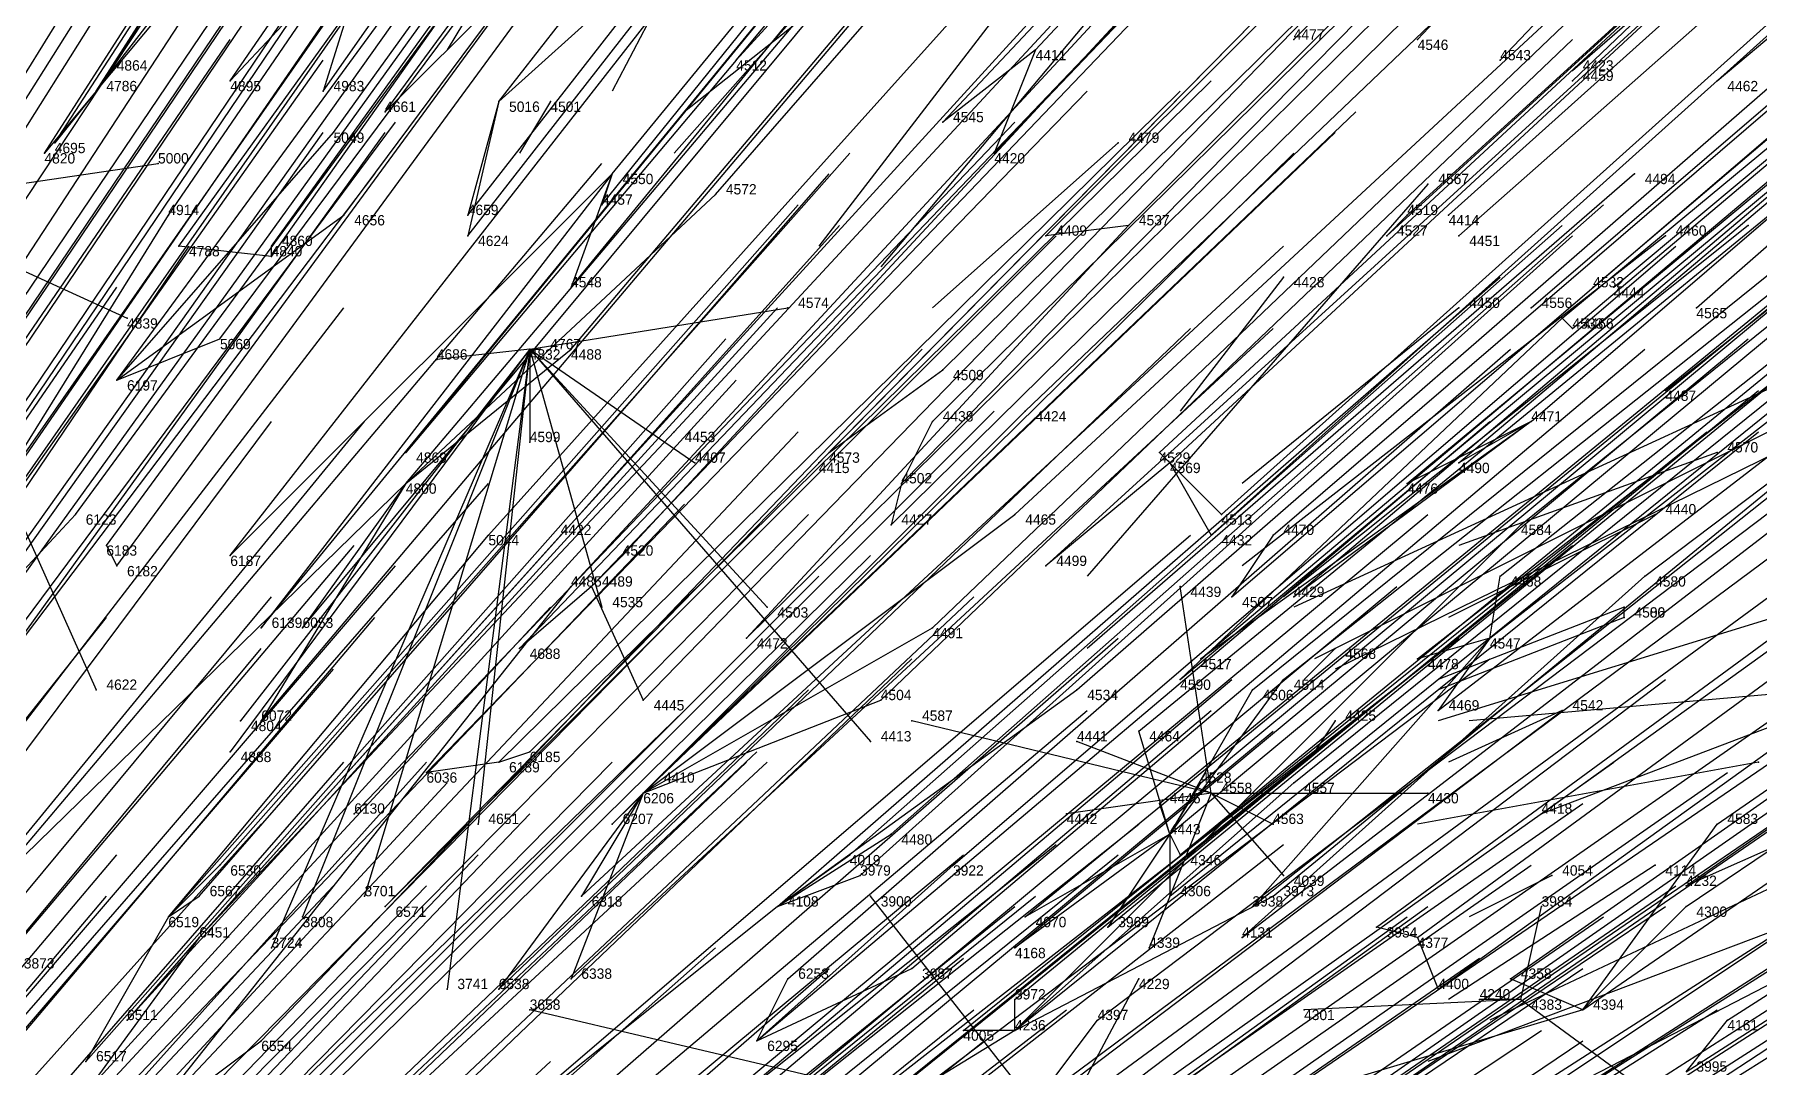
# Model space of a CAD drawing. Extents: x -0.5 to 0.59, y -0.5 to 0.59.
# Drawn here: x 0.208 to 0.375, y 0.2355 to 0.3355 of the extents above; entities that cross this region are included whole.
import ezdxf

# ---------------------------------------------------------------- set-up
doc = ezdxf.new("R2010")
doc.units = 0
for name, color, linetype in [('Facilities', 3, 'CONTINUOUS'), ('Facilities_lines', 3, 'CONTINUOUS'), ('Normals', 1, 'CONTINUOUS'), ('Source_points', 5, 'CONTINUOUS'), ('Text', 3, 'CONTINUOUS')]:
    doc.layers.add(name, color=color, linetype=linetype)

msp = doc.modelspace()

# ---------------------------------------------------------------- linework, layer by layer
at = {"layer": 'Facilities', "color": 3}
for p in [(0.305, 0.334, -1.13), (0.33, 0.335, -1.176), (0.342, 0.335, -1.196), (0.276, 0.333, -1.081), (0.35, 0.333, -1.208), (0.357, 0.332, -1.25), (0.357, 0.331, -1.218), (0.371, 0.331, -1.243), (0.214, 0.33, -0.984), (0.253, 0.329, -1.037), (0.258, 0.329, -1.25), (0.313, 0.325, -1.25), (0.264, 0.322, -1.041), (0.343, 0.321, -1.25), (0.363, 0.322, -1.25), (0.345, 0.318, -1.172), (0.314, 0.317, -1.116), (0.339, 0.316, -1.16), (0.346, 0.316, -1.171), (0.366, 0.316, -1.25), (0.374, 0.317, -1.25), (0.231, 0.314, -0.975), (0.329, 0.312, -1.25), (0.359, 0.311, -1.188), (0.361, 0.311, -1.191), (0.346, 0.309, -1.25), (0.353, 0.309, -1.174), (0.369, 0.309, -1.203), (0.356, 0.308, -1.177), (0.256, 0.305, -1.25), (0.216, 0.302, -0.929), (0.366, 0.301, -1.184), (0.353, 0.298, -1.156), (0.285, 0.295, -1.025), (0.318, 0.294, -1.081), (0.371, 0.295, -1.25), (0.244, 0.292, -0.951), (0.292, 0.292, -1.032), (0.365, 0.289, -1.25), (0.215, 0.286, -0.894), (0.328, 0.287, -1.091), (0.364, 0.283, -1.153), (0.262, 0.282, -0.964), (0.362, 0.279, -1.25), (0.334, 0.276, -1.25), (0.349, 0.277, -1.113), (0.334, 0.269, -1.25), (0.356, 0.27, -1.25), (0.253, 0.265, -0.916), (0.375, 0.265, -1.25), (0.267, 0.262, -0.934), (0.322, 0.262, -1.25), (0.239, 0.26, -0.883), (0.318, 0.258, -1.024), (0.355, 0.254, -1.25), (0.365, 0.255, -1.25), (0.28, 0.251, -0.941), (0.221, 0.25, -0.833), (0.224, 0.248, -0.835), (0.342, 0.248, -1.055), (0.352, 0.242, -1.25), (0.358, 0.241, -1.08), (0.303, 0.239, -0.964), (0.278, 0.238, -0.916)]:
    msp.add_point(p, dxfattribs=at)
at = {"layer": 'Facilities_lines', "color": 3}
for p, q in [((0.279, 0.365, -1.148), (0.242, 0.328, -1.02)), ((0.253, 0.329, -1.037), (0.283, 0.356, -1.136)), ((0.241, 0.346, -1.054), (0.227, 0.331, -1.002)), ((0.241, 0.346, -1.054), (0.236, 0.33, -1.015)), ((0.276, 0.333, -1.081), (0.286, 0.344, -1.119)), ((0.214, 0.33, -0.984), (0.224, 0.343, -1.024)), ((0.214, 0.33, -0.984), (0.224, 0.342, -1.022)), ((0.305, 0.334, -1.13), (0.296, 0.327, -1.104)), ((0.305, 0.334, -1.13), (0.301, 0.324, -1.105)), ((0.214, 0.33, -0.984), (0.216, 0.333, -0.991)), ((0.276, 0.333, -1.081), (0.244, 0.295, -0.958)), ((0.214, 0.33, -0.984), (0.209, 0.324, -0.963)), ((0.214, 0.33, -0.984), (0.21, 0.325, -0.966)), ((0.253, 0.329, -1.037), (0.25, 0.316, -1.007)), ((0.253, 0.329, -1.037), (0.25, 0.318, -1.011)), ((0.216, 0.302, -0.929), (0.237, 0.326, -1.007)), ((0.193, 0.319, -1.25), (0.22, 0.323, -1.25)), ((0.264, 0.322, -1.041), (0.227, 0.285, -0.91)), ((0.264, 0.322, -1.041), (0.23, 0.278, -0.903)), ((0.264, 0.322, -1.041), (0.26, 0.311, -1.013)), ((0.264, 0.322, -1.041), (0.263, 0.319, -1.034)), ((0.193, 0.319, -1.25), (0.214, 0.272, -1.25)), ((0.193, 0.319, -1.25), (0.217, 0.308, -1.25)), ((0.244, 0.292, -0.951), (0.274, 0.32, -1.053)), ((0.19, 0.268, -0.822), (0.221, 0.318, -0.968)), ((0.216, 0.302, -0.929), (0.238, 0.318, -0.992)), ((0.339, 0.316, -1.16), (0.341, 0.318, -1.165)), ((0.314, 0.317, -1.116), (0.277, 0.277, -0.979)), ((0.314, 0.317, -1.116), (0.306, 0.316, -1.101)), ((0.231, 0.314, -0.975), (0.222, 0.315, -0.963)), ((0.231, 0.314, -0.975), (0.231, 0.315, -0.977)), ((0.256, 0.305, -1.25), (0.281, 0.309, -1.25)), ((0.356, 0.308, -1.177), (0.319, 0.273, -1.049)), ((0.356, 0.308, -1.177), (0.357, 0.307, -1.178)), ((0.216, 0.302, -0.929), (0.226, 0.306, -0.95)), ((0.256, 0.305, -1.25), (0.227, 0.266, -1.25)), ((0.256, 0.305, -1.25), (0.228, 0.269, -1.25)), ((0.256, 0.305, -1.25), (0.231, 0.247, -1.25)), ((0.256, 0.305, -1.25), (0.234, 0.25, -1.25)), ((0.256, 0.305, -1.25), (0.24, 0.252, -1.25)), ((0.244, 0.292, -0.951), (0.26, 0.305, -1.001)), ((0.256, 0.305, -1.25), (0.247, 0.304, -1.25)), ((0.256, 0.305, -1.25), (0.248, 0.243, -1.25)), ((0.256, 0.305, -1.25), (0.251, 0.259, -1.25)), ((0.256, 0.305, -1.25), (0.289, 0.267, -1.25)), ((0.256, 0.305, -1.25), (0.279, 0.28, -1.25)), ((0.256, 0.305, -1.25), (0.263, 0.28, -1.25)), ((0.256, 0.305, -1.25), (0.256, 0.296, -1.25)), ((0.256, 0.305, -1.25), (0.272, 0.294, -1.25)), ((0.256, 0.305, -1.25), (0.257, 0.305, -1.25)), ((0.285, 0.295, -1.025), (0.296, 0.303, -1.059)), ((0.267, 0.262, -0.934), (0.304, 0.299, -1.066)), ((0.292, 0.292, -1.032), (0.295, 0.298, -1.049)), ((0.353, 0.298, -1.156), (0.321, 0.275, -1.055)), ((0.353, 0.298, -1.156), (0.33, 0.281, -1.084)), ((0.353, 0.298, -1.156), (0.341, 0.292, -1.121)), ((0.353, 0.298, -1.156), (0.346, 0.294, -1.135)), ((0.224, 0.248, -0.835), (0.27, 0.297, -1.004)), ((0.285, 0.295, -1.025), (0.242, 0.251, -0.871)), ((0.285, 0.295, -1.025), (0.284, 0.294, -1.022)), ((0.318, 0.294, -1.081), (0.306, 0.284, -1.045)), ((0.318, 0.294, -1.081), (0.317, 0.295, -1.082)), ((0.318, 0.294, -1.081), (0.322, 0.287, -1.078)), ((0.318, 0.294, -1.081), (0.323, 0.289, -1.083)), ((0.244, 0.292, -0.951), (0.203, 0.252, -0.809)), ((0.244, 0.292, -0.951), (0.23, 0.269, -0.884)), ((0.244, 0.292, -0.951), (0.234, 0.278, -0.908)), ((0.292, 0.292, -1.032), (0.291, 0.288, -1.024)), ((0.199, 0.275, -0.848), (0.212, 0.289, -0.895)), ((0.267, 0.262, -0.934), (0.303, 0.289, -1.046)), ((0.303, 0.239, -0.964), (0.352, 0.288, -1.136)), ((0.215, 0.286, -0.894), (0.216, 0.284, -0.892)), ((0.221, 0.25, -0.833), (0.252, 0.287, -0.954)), ((0.224, 0.248, -0.835), (0.259, 0.287, -0.967)), ((0.328, 0.287, -1.091), (0.324, 0.281, -1.071)), ((0.262, 0.282, -0.964), (0.265, 0.285, -0.973)), ((0.364, 0.283, -1.153), (0.325, 0.248, -1.022)), ((0.349, 0.277, -1.113), (0.35, 0.283, -1.126)), ((0.218, 0.229, -0.79), (0.26, 0.282, -0.959)), ((0.262, 0.282, -0.964), (0.255, 0.276, -0.939)), ((0.262, 0.282, -0.964), (0.267, 0.271, -0.952)), ((0.322, 0.262, -1.25), (0.319, 0.282, -1.25)), ((0.362, 0.279, -1.25), (0.362, 0.28, -1.25)), ((0.267, 0.262, -0.934), (0.295, 0.278, -1.012)), ((0.349, 0.277, -1.113), (0.326, 0.251, -1.028)), ((0.349, 0.277, -1.113), (0.342, 0.275, -1.097)), ((0.349, 0.277, -1.113), (0.344, 0.27, -1.094)), ((0.318, 0.258, -1.024), (0.329, 0.273, -1.069)), ((0.267, 0.262, -0.934), (0.29, 0.271, -0.992)), ((0.28, 0.251, -0.941), (0.309, 0.272, -1.029)), ((0.318, 0.258, -1.024), (0.326, 0.272, -1.061)), ((0.383, 0.271, -1.173), (0.354, 0.26, -1.099)), ((0.322, 0.262, -1.25), (0.293, 0.269, -1.25)), ((0.318, 0.258, -1.024), (0.315, 0.268, -1.033)), ((0.253, 0.265, -0.916), (0.256, 0.266, -0.923)), ((0.322, 0.262, -1.25), (0.309, 0.267, -1.25)), ((0.253, 0.265, -0.916), (0.246, 0.264, -0.901)), ((0.267, 0.262, -0.934), (0.269, 0.264, -0.941)), ((0.303, 0.239, -0.964), (0.33, 0.263, -1.055)), ((0.318, 0.258, -1.024), (0.321, 0.263, -1.037)), ((0.267, 0.262, -0.934), (0.253, 0.243, -0.878)), ((0.267, 0.262, -0.934), (0.26, 0.244, -0.892)), ((0.267, 0.262, -0.934), (0.261, 0.252, -0.907)), ((0.267, 0.262, -0.934), (0.264, 0.259, -0.925)), ((0.322, 0.262, -1.25), (0.308, 0.26, -1.25)), ((0.322, 0.262, -1.25), (0.316, 0.247, -1.25)), ((0.318, 0.258, -1.024), (0.317, 0.261, -1.028)), ((0.322, 0.262, -1.25), (0.329, 0.254, -1.25)), ((0.322, 0.262, -1.25), (0.343, 0.262, -1.25)), ((0.322, 0.262, -1.25), (0.328, 0.259, -1.25)), ((0.386, 0.261, -1.163), (0.368, 0.253, -1.116)), ((0.358, 0.241, -1.08), (0.371, 0.259, -1.132)), ((0.28, 0.251, -0.941), (0.291, 0.258, -0.972)), ((0.318, 0.258, -1.024), (0.303, 0.247, -0.977)), ((0.318, 0.258, -1.024), (0.304, 0.25, -0.984)), ((0.318, 0.258, -1.024), (0.312, 0.249, -0.999)), ((0.318, 0.258, -1.024), (0.318, 0.252, -1.015)), ((0.318, 0.258, -1.024), (0.319, 0.256, -1.022)), ((0.28, 0.251, -0.941), (0.287, 0.256, -0.961)), ((0.221, 0.25, -0.833), (0.226, 0.255, -0.852)), ((0.278, 0.238, -0.916), (0.297, 0.255, -0.978)), ((0.28, 0.251, -0.941), (0.288, 0.254, -0.96)), ((0.221, 0.25, -0.833), (0.224, 0.252, -0.843)), ((0.28, 0.251, -0.941), (0.25, 0.227, -0.844)), ((0.307, 0.229, -1.25), (0.289, 0.252, -1.25)), ((0.303, 0.239, -0.964), (0.328, 0.252, -1.035)), ((0.352, 0.242, -1.25), (0.354, 0.251, -1.25)), ((0.358, 0.241, -1.08), (0.368, 0.251, -1.113)), ((0.221, 0.25, -0.833), (0.213, 0.236, -0.796)), ((0.342, 0.248, -1.055), (0.338, 0.249, -1.05)), ((0.224, 0.248, -0.835), (0.213, 0.233, -0.789)), ((0.224, 0.248, -0.835), (0.217, 0.24, -0.81)), ((0.342, 0.248, -1.055), (0.344, 0.243, -1.053)), ((0.278, 0.238, -0.916), (0.293, 0.245, -0.955)), ((0.278, 0.238, -0.916), (0.281, 0.244, -0.931)), ((0.307, 0.229, -1.25), (0.315, 0.244, -1.25)), ((0.358, 0.241, -1.08), (0.351, 0.244, -1.07)), ((0.307, 0.229, -1.25), (0.256, 0.241, -1.25)), ((0.303, 0.239, -0.964), (0.303, 0.242, -0.97)), ((0.358, 0.241, -1.08), (0.328, 0.232, -1.003)), ((0.352, 0.242, -1.25), (0.331, 0.241, -1.25)), ((0.352, 0.242, -1.25), (0.348, 0.242, -1.25)), ((0.352, 0.242, -1.25), (0.367, 0.231, -1.25)), ((0.303, 0.239, -0.964), (0.285, 0.228, -0.912)), ((0.303, 0.239, -0.964), (0.298, 0.239, -0.955)), ((0.305, 0.232, -0.958), (0.311, 0.24, -0.982)), ((0.368, 0.235, -1.092), (0.372, 0.24, -1.106)), ((0.218, 0.229, -0.79), (0.23, 0.238, -0.827))]:
    msp.add_line(p, q, dxfattribs=at)
at = {"layer": 'Normals', "color": 1}
for p, q in [((0.216, 0.333, -0.991), (0.265, 0.411, -0.954)), ((0.214, 0.33, -0.984), (0.264, 0.408, -0.947)), ((0.227, 0.331, -1.002), (0.279, 0.407, -0.965)), ((0.236, 0.33, -1.015), (0.289, 0.406, -0.978)), ((0.342, 0.335, -1.196), (0.409, 0.407, -1.178)), ((0.35, 0.333, -1.208), (0.418, 0.405, -1.192)), ((0.242, 0.328, -1.02), (0.297, 0.403, -0.983)), ((0.276, 0.333, -1.081), (0.335, 0.404, -1.043)), ((0.33, 0.335, -1.176), (0.397, 0.403, -1.146)), ((0.209, 0.324, -0.963), (0.259, 0.402, -0.925)), ((0.21, 0.325, -0.966), (0.26, 0.402, -0.928)), ((0.237, 0.326, -1.007), (0.291, 0.401, -0.97)), ((0.253, 0.329, -1.037), (0.31, 0.402, -1)), ((0.305, 0.334, -1.13), (0.368, 0.402, -1.093)), ((0.357, 0.331, -1.218), (0.429, 0.4, -1.208)), ((0.296, 0.327, -1.104), (0.36, 0.395, -1.067)), ((0.371, 0.331, -1.243), (0.447, 0.395, -1.252)), ((0.221, 0.318, -0.968), (0.273, 0.394, -0.93)), ((0.264, 0.322, -1.041), (0.323, 0.394, -1.004)), ((0.238, 0.318, -0.992), (0.293, 0.392, -0.955)), ((0.25, 0.318, -1.011), (0.307, 0.391, -0.974)), ((0.263, 0.319, -1.034), (0.321, 0.391, -0.997)), ((0.301, 0.324, -1.105), (0.365, 0.391, -1.067)), ((0.357, 0.332, -1.25), (0.425, 0.391, -1.294)), ((0.222, 0.315, -0.963), (0.276, 0.39, -0.925)), ((0.231, 0.315, -0.977), (0.285, 0.39, -0.939)), ((0.274, 0.32, -1.053), (0.335, 0.39, -1.016)), ((0.231, 0.314, -0.975), (0.284, 0.389, -0.936)), ((0.25, 0.316, -1.007), (0.307, 0.389, -0.97)), ((0.26, 0.311, -1.013), (0.319, 0.383, -0.977)), ((0.314, 0.317, -1.116), (0.38, 0.383, -1.079)), ((0.306, 0.316, -1.101), (0.372, 0.382, -1.065)), ((0.226, 0.306, -0.95), (0.281, 0.38, -0.912)), ((0.341, 0.318, -1.165), (0.409, 0.38, -1.127)), ((0.345, 0.318, -1.172), (0.414, 0.38, -1.134)), ((0.339, 0.316, -1.16), (0.408, 0.379, -1.122)), ((0.216, 0.302, -0.929), (0.271, 0.377, -0.891)), ((0.26, 0.305, -1.001), (0.32, 0.376, -0.964)), ((0.346, 0.316, -1.171), (0.415, 0.377, -1.133)), ((0.185, 0.296, -0.873), (0.234, 0.375, -0.837)), ((0.359, 0.311, -1.188), (0.433, 0.374, -1.163)), ((0.361, 0.311, -1.191), (0.435, 0.373, -1.166)), ((0.369, 0.309, -1.203), (0.443, 0.374, -1.184)), ((0.353, 0.309, -1.174), (0.424, 0.37, -1.137)), ((0.296, 0.303, -1.059), (0.362, 0.368, -1.021)), ((0.244, 0.295, -0.958), (0.303, 0.367, -0.921)), ((0.356, 0.308, -1.177), (0.427, 0.367, -1.14)), ((0.357, 0.307, -1.178), (0.428, 0.367, -1.14)), ((0.27, 0.297, -1.004), (0.333, 0.365, -0.966)), ((0.189, 0.286, -0.858), (0.24, 0.364, -0.821)), ((0.193, 0.287, -0.864), (0.245, 0.364, -0.827)), ((0.212, 0.289, -0.895), (0.267, 0.364, -0.859)), ((0.244, 0.292, -0.951), (0.304, 0.363, -0.914)), ((0.295, 0.298, -1.049), (0.361, 0.363, -1.011)), ((0.304, 0.299, -1.066), (0.371, 0.363, -1.029)), ((0.215, 0.286, -0.894), (0.27, 0.361, -0.858)), ((0.285, 0.295, -1.025), (0.35, 0.361, -0.988)), ((0.284, 0.294, -1.022), (0.349, 0.36, -0.984)), ((0.176, 0.28, -0.827), (0.226, 0.359, -0.79)), ((0.178, 0.28, -0.829), (0.227, 0.358, -0.792)), ((0.216, 0.284, -0.892), (0.271, 0.359, -0.856)), ((0.227, 0.285, -0.91), (0.284, 0.358, -0.873)), ((0.292, 0.292, -1.032), (0.357, 0.358, -0.995)), ((0.317, 0.295, -1.082), (0.385, 0.358, -1.045)), ((0.353, 0.298, -1.156), (0.424, 0.359, -1.119)), ((0.366, 0.301, -1.184), (0.439, 0.359, -1.15)), ((0.193, 0.279, -0.848), (0.245, 0.356, -0.811)), ((0.252, 0.287, -0.954), (0.314, 0.356, -0.918)), ((0.259, 0.287, -0.967), (0.322, 0.356, -0.93)), ((0.318, 0.294, -1.081), (0.386, 0.357, -1.045)), ((0.196, 0.279, -0.852), (0.249, 0.355, -0.816)), ((0.186, 0.277, -0.834), (0.238, 0.354, -0.797)), ((0.195, 0.277, -0.847), (0.248, 0.354, -0.81)), ((0.26, 0.354, -1.25), (0.248, 0.334, -1.153)), ((0.276, 0.353, -1.25), (0.264, 0.33, -1.154)), ((0.265, 0.285, -0.973), (0.328, 0.353, -0.936)), ((0.314, 0.354, -1.25), (0.284, 0.315, -1.163)), ((0.291, 0.288, -1.024), (0.357, 0.353, -0.987)), ((0.346, 0.294, -1.135), (0.417, 0.354, -1.097)), ((0.177, 0.274, -0.815), (0.228, 0.351, -0.778)), ((0.186, 0.274, -0.828), (0.238, 0.351, -0.791)), ((0.199, 0.275, -0.848), (0.253, 0.351, -0.811)), ((0.3, 0.351, -1.25), (0.271, 0.328, -1.157)), ((0.303, 0.289, -1.046), (0.371, 0.352, -1.009)), ((0.323, 0.289, -1.083), (0.392, 0.351, -1.047)), ((0.341, 0.292, -1.121), (0.412, 0.351, -1.084)), ((0.182, 0.273, -0.82), (0.234, 0.35, -0.782)), ((0.189, 0.272, -0.828), (0.241, 0.349, -0.791)), ((0.23, 0.278, -0.903), (0.289, 0.35, -0.866)), ((0.234, 0.278, -0.908), (0.293, 0.349, -0.871)), ((0.26, 0.282, -0.959), (0.323, 0.35, -0.922)), ((0.262, 0.282, -0.964), (0.327, 0.35, -0.927)), ((0.322, 0.287, -1.078), (0.391, 0.349, -1.041)), ((0.328, 0.287, -1.091), (0.399, 0.348, -1.054)), ((0.199, 0.272, -0.842), (0.253, 0.347, -0.806)), ((0.306, 0.284, -1.045), (0.375, 0.347, -1.007)), ((0.352, 0.288, -1.136), (0.424, 0.346, -1.099)), ((0.19, 0.268, -0.822), (0.243, 0.344, -0.784)), ((0.255, 0.276, -0.939), (0.319, 0.343, -0.902)), ((0.285, 0.341, -1.25), (0.27, 0.324, -1.153)), ((0.277, 0.277, -0.979), (0.343, 0.342, -0.942)), ((0.295, 0.278, -1.012), (0.362, 0.342, -0.975)), ((0.324, 0.281, -1.071), (0.394, 0.341, -1.035)), ((0.33, 0.281, -1.084), (0.401, 0.341, -1.048)), ((0.35, 0.283, -1.126), (0.423, 0.341, -1.088)), ((0.23, 0.269, -0.884), (0.29, 0.34, -0.848)), ((0.364, 0.283, -1.153), (0.438, 0.339, -1.116)), ((0.267, 0.271, -0.952), (0.332, 0.338, -0.915)), ((0.311, 0.338, -1.25), (0.29, 0.313, -1.155)), ((0.175, 0.259, -0.782), (0.227, 0.335, -0.743)), ((0.29, 0.271, -0.992), (0.357, 0.335, -0.955)), ((0.321, 0.275, -1.055), (0.391, 0.334, -1.018)), ((0.349, 0.277, -1.113), (0.422, 0.334, -1.076)), ((0.183, 0.258, -0.79), (0.236, 0.333, -0.751)), ((0.309, 0.272, -1.029), (0.379, 0.333, -0.992)), ((0.256, 0.266, -0.923), (0.322, 0.331, -0.885)), ((0.319, 0.273, -1.049), (0.39, 0.332, -1.011)), ((0.329, 0.273, -1.069), (0.402, 0.331, -1.032)), ((0.342, 0.275, -1.097), (0.415, 0.332, -1.06)), ((0.246, 0.264, -0.901), (0.31, 0.33, -0.863)), ((0.253, 0.265, -0.916), (0.319, 0.33, -0.878)), ((0.258, 0.329, -1.25), (0.255, 0.324, -1.15)), ((0.326, 0.272, -1.061), (0.398, 0.33, -1.024)), ((0.269, 0.264, -0.941), (0.336, 0.328, -0.904)), ((0.182, 0.25, -0.774), (0.236, 0.326, -0.736)), ((0.188, 0.253, -0.787), (0.243, 0.327, -0.749)), ((0.188, 0.251, -0.784), (0.242, 0.326, -0.746)), ((0.239, 0.26, -0.883), (0.303, 0.327, -0.845)), ((0.267, 0.262, -0.934), (0.334, 0.326, -0.897)), ((0.315, 0.268, -1.033), (0.387, 0.327, -0.996)), ((0.344, 0.27, -1.094), (0.418, 0.327, -1.057)), ((0.226, 0.255, -0.852), (0.287, 0.324, -0.814)), ((0.264, 0.259, -0.925), (0.33, 0.324, -0.887)), ((0.313, 0.325, -1.25), (0.295, 0.309, -1.153)), ((0.203, 0.252, -0.809), (0.263, 0.323, -0.772)), ((0.22, 0.323, -1.25), (0.22, 0.323, -1.15)), ((0.185, 0.248, -0.774), (0.241, 0.322, -0.736)), ((0.224, 0.252, -0.843), (0.285, 0.322, -0.806)), ((0.363, 0.322, -1.25), (0.31, 0.276, -1.179)), ((0.343, 0.321, -1.25), (0.31, 0.283, -1.164)), ((0.321, 0.263, -1.037), (0.392, 0.322, -1)), ((0.33, 0.263, -1.055), (0.402, 0.321, -1.017)), ((0.221, 0.25, -0.833), (0.282, 0.319, -0.796)), ((0.291, 0.258, -0.972), (0.36, 0.319, -0.934)), ((0.317, 0.261, -1.028), (0.389, 0.32, -0.99)), ((0.224, 0.248, -0.835), (0.286, 0.317, -0.798)), ((0.242, 0.251, -0.871), (0.307, 0.316, -0.833)), ((0.287, 0.256, -0.961), (0.356, 0.317, -0.923)), ((0.288, 0.254, -0.96), (0.357, 0.316, -0.922)), ((0.318, 0.258, -1.024), (0.389, 0.317, -0.986)), ((0.366, 0.316, -1.25), (0.325, 0.284, -1.165)), ((0.374, 0.317, -1.25), (0.329, 0.281, -1.169)), ((0.171, 0.238, -0.733), (0.223, 0.315, -0.696)), ((0.261, 0.252, -0.907), (0.329, 0.315, -0.869)), ((0.297, 0.255, -0.978), (0.367, 0.315, -0.94)), ((0.319, 0.256, -1.022), (0.391, 0.315, -0.985)), ((0.354, 0.26, -1.099), (0.429, 0.314, -1.061)), ((0.163, 0.234, -0.713), (0.216, 0.311, -0.677)), ((0.28, 0.251, -0.941), (0.35, 0.312, -0.903)), ((0.318, 0.252, -1.015), (0.391, 0.311, -0.978)), ((0.329, 0.312, -1.25), (0.319, 0.299, -1.151)), ((0.328, 0.252, -1.035), (0.4, 0.311, -0.998)), ((0.371, 0.259, -1.132), (0.448, 0.312, -1.095)), ((0.181, 0.235, -0.742), (0.238, 0.309, -0.705)), ((0.217, 0.24, -0.81), (0.28, 0.309, -0.773)), ((0.281, 0.309, -1.25), (0.281, 0.309, -1.15)), ((0.304, 0.25, -0.984), (0.376, 0.309, -0.946)), ((0.346, 0.309, -1.25), (0.325, 0.292, -1.154)), ((0.326, 0.251, -1.028), (0.399, 0.309, -0.991)), ((0.217, 0.308, -1.25), (0.217, 0.308, -1.15)), ((0.312, 0.249, -0.999), (0.384, 0.308, -0.962)), ((0.213, 0.236, -0.796), (0.275, 0.306, -0.759)), ((0.253, 0.243, -0.878), (0.32, 0.307, -0.84)), ((0.26, 0.244, -0.892), (0.328, 0.307, -0.854)), ((0.303, 0.247, -0.977), (0.374, 0.306, -0.939)), ((0.368, 0.253, -1.116), (0.444, 0.306, -1.079)), ((0.23, 0.238, -0.827), (0.294, 0.305, -0.79)), ((0.247, 0.304, -1.25), (0.247, 0.304, -1.15)), ((0.256, 0.305, -1.25), (0.256, 0.305, -1.15)), ((0.257, 0.305, -1.25), (0.257, 0.305, -1.15)), ((0.281, 0.244, -0.931), (0.351, 0.305, -0.894)), ((0.293, 0.245, -0.955), (0.364, 0.305, -0.918)), ((0.325, 0.248, -1.022), (0.399, 0.305, -0.985)), ((0.338, 0.249, -1.05), (0.413, 0.304, -1.013)), ((0.38, 0.303, -1.25), (0.33, 0.28, -1.167)), ((0.342, 0.248, -1.055), (0.417, 0.303, -1.018)), ((0.368, 0.251, -1.113), (0.445, 0.303, -1.076)), ((0.213, 0.233, -0.789), (0.276, 0.302, -0.752)), ((0.303, 0.242, -0.97), (0.375, 0.301, -0.932)), ((0.389, 0.301, -1.25), (0.334, 0.274, -1.171)), ((0.235, 0.233, -0.828), (0.301, 0.299, -0.792)), ((0.382, 0.3, -1.25), (0.332, 0.275, -1.167)), ((0.175, 0.223, -0.709), (0.231, 0.298, -0.673)), ((0.181, 0.226, -0.724), (0.24, 0.298, -0.687)), ((0.278, 0.238, -0.916), (0.349, 0.298, -0.878)), ((0.351, 0.244, -1.07), (0.428, 0.298, -1.033)), ((0.218, 0.229, -0.79), (0.282, 0.297, -0.754)), ((0.256, 0.296, -1.25), (0.256, 0.296, -1.15)), ((0.298, 0.239, -0.955), (0.37, 0.297, -0.917)), ((0.303, 0.239, -0.964), (0.375, 0.297, -0.927)), ((0.311, 0.24, -0.982), (0.385, 0.296, -0.945)), ((0.344, 0.243, -1.053), (0.419, 0.297, -1.016)), ((0.272, 0.294, -1.25), (0.272, 0.294, -1.15)), ((0.371, 0.295, -1.25), (0.346, 0.286, -1.154)), ((0.358, 0.241, -1.08), (0.435, 0.294, -1.043)), ((0.191, 0.222, -0.732), (0.252, 0.292, -0.695)), ((0.207, 0.223, -0.761), (0.271, 0.29, -0.724)), ((0.218, 0.223, -0.78), (0.283, 0.289, -0.743)), ((0.272, 0.23, -0.889), (0.343, 0.289, -0.853)), ((0.365, 0.289, -1.25), (0.345, 0.279, -1.153)), ((0.372, 0.24, -1.106), (0.45, 0.29, -1.069)), ((0.179, 0.215, -0.7), (0.239, 0.286, -0.663)), ((0.25, 0.227, -0.844), (0.32, 0.287, -0.807)), ((0.285, 0.228, -0.912), (0.357, 0.286, -0.874)), ((0.305, 0.232, -0.958), (0.379, 0.287, -0.921)), ((0.183, 0.214, -0.703), (0.243, 0.284, -0.666)), ((0.223, 0.22, -0.782), (0.289, 0.285, -0.746)), ((0.328, 0.232, -1.003), (0.404, 0.284, -0.965)), ((0.396, 0.285, -1.25), (0.344, 0.269, -1.166)), ((0.368, 0.235, -1.092), (0.446, 0.285, -1.054)), ((0.219, 0.218, -0.771), (0.284, 0.283, -0.734)), ((0.172, 0.21, -0.679), (0.231, 0.281, -0.641)), ((0.231, 0.217, -0.794), (0.299, 0.281, -0.757)), ((0.269, 0.223, -0.873), (0.34, 0.282, -0.835)), ((0.301, 0.226, -0.941), (0.376, 0.281, -0.904)), ((0.319, 0.282, -1.25), (0.319, 0.282, -1.15)), ((0.157, 0.206, -0.648), (0.215, 0.279, -0.611)), ((0.181, 0.208, -0.69), (0.241, 0.279, -0.652)), ((0.195, 0.212, -0.72), (0.258, 0.28, -0.683)), ((0.205, 0.213, -0.739), (0.27, 0.279, -0.701)), ((0.263, 0.28, -1.25), (0.263, 0.28, -1.15)), ((0.279, 0.28, -1.25), (0.279, 0.28, -1.15)), ((0.362, 0.28, -1.25), (0.344, 0.273, -1.152)), ((0.362, 0.279, -1.25), (0.344, 0.272, -1.152)), ((0.348, 0.23, -1.043), (0.426, 0.28, -1.005)), ((0.313, 0.225, -0.962), (0.389, 0.278, -0.925)), ((0.171, 0.205, -0.668), (0.23, 0.276, -0.629)), ((0.243, 0.216, -0.812), (0.313, 0.277, -0.776)), ((0.273, 0.22, -0.876), (0.346, 0.277, -0.839)), ((0.334, 0.276, -1.25), (0.331, 0.273, -1.15)), ((0.177, 0.204, -0.675), (0.237, 0.274, -0.636)), ((0.226, 0.211, -0.772), (0.293, 0.275, -0.735)), ((0.275, 0.219, -0.879), (0.349, 0.275, -0.843)), ((0.253, 0.213, -0.827), (0.324, 0.273, -0.79)), ((0.292, 0.217, -0.909), (0.366, 0.273, -0.872)), ((0.214, 0.272, -1.25), (0.214, 0.272, -1.15)), ((0.216, 0.208, -0.751), (0.283, 0.272, -0.714)), ((0.34, 0.222, -1.016), (0.419, 0.272, -0.98)), ((0.381, 0.272, -1.25), (0.347, 0.269, -1.156)), ((0.353, 0.222, -1.042), (0.431, 0.271, -1.005)), ((0.204, 0.205, -0.724), (0.271, 0.27, -0.686)), ((0.228, 0.269, -1.25), (0.228, 0.269, -1.15)), ((0.239, 0.21, -0.796), (0.31, 0.27, -0.76)), ((0.251, 0.21, -0.817), (0.322, 0.27, -0.78)), ((0.265, 0.212, -0.848), (0.337, 0.27, -0.811)), ((0.282, 0.214, -0.885), (0.356, 0.27, -0.848)), ((0.293, 0.269, -1.25), (0.293, 0.269, -1.15)), ((0.334, 0.269, -1.25), (0.332, 0.266, -1.15)), ((0.356, 0.27, -1.25), (0.345, 0.265, -1.151)), ((0.257, 0.209, -0.828), (0.328, 0.268, -0.79)), ((0.313, 0.215, -0.95), (0.39, 0.268, -0.913)), ((0.34, 0.218, -1.01), (0.418, 0.268, -0.973)), ((0.21, 0.202, -0.729), (0.278, 0.266, -0.691)), ((0.227, 0.266, -1.25), (0.227, 0.266, -1.15)), ((0.289, 0.267, -1.25), (0.289, 0.267, -1.15)), ((0.309, 0.267, -1.25), (0.309, 0.267, -1.15)), ((0.312, 0.215, -0.946), (0.388, 0.267, -0.91)), ((0.343, 0.217, -1.014), (0.421, 0.267, -0.977)), ((0.177, 0.195, -0.659), (0.238, 0.265, -0.62)), ((0.184, 0.196, -0.673), (0.246, 0.265, -0.634)), ((0.199, 0.199, -0.704), (0.264, 0.265, -0.667)), ((0.21, 0.201, -0.726), (0.277, 0.265, -0.689)), ((0.211, 0.202, -0.73), (0.279, 0.265, -0.692)), ((0.285, 0.211, -0.887), (0.361, 0.265, -0.85)), ((0.296, 0.211, -0.908), (0.372, 0.264, -0.871)), ((0.375, 0.265, -1.25), (0.342, 0.259, -1.156)), ((0.4, 0.264, -1.25), (0.349, 0.24, -1.167)), ((0.186, 0.196, -0.674), (0.248, 0.263, -0.635)), ((0.304, 0.21, -0.924), (0.38, 0.263, -0.887)), ((0.254, 0.203, -0.812), (0.326, 0.261, -0.775)), ((0.282, 0.208, -0.875), (0.358, 0.261, -0.838)), ((0.322, 0.262, -1.25), (0.322, 0.262, -1.15)), ((0.343, 0.262, -1.25), (0.343, 0.262, -1.15)), ((0.168, 0.19, -0.635), (0.23, 0.259, -0.598)), ((0.192, 0.193, -0.68), (0.256, 0.26, -0.642)), ((0.242, 0.201, -0.787), (0.315, 0.259, -0.75)), ((0.251, 0.259, -1.25), (0.251, 0.259, -1.15)), ((0.308, 0.26, -1.25), (0.308, 0.26, -1.15)), ((0.315, 0.207, -0.943), (0.393, 0.259, -0.906)), ((0.328, 0.259, -1.25), (0.328, 0.259, -1.15)), ((0.156, 0.185, -0.605), (0.216, 0.256, -0.568)), ((0.188, 0.19, -0.668), (0.251, 0.256, -0.629)), ((0.227, 0.197, -0.75), (0.298, 0.256, -0.714)), ((0.234, 0.199, -0.768), (0.307, 0.257, -0.731)), ((0.241, 0.198, -0.78), (0.313, 0.256, -0.743)), ((0.256, 0.2, -0.812), (0.329, 0.257, -0.774)), ((0.277, 0.202, -0.857), (0.353, 0.255, -0.82)), ((0.325, 0.204, -0.959), (0.403, 0.255, -0.922)), ((0.329, 0.254, -1.25), (0.329, 0.254, -1.15)), ((0.365, 0.255, -1.25), (0.345, 0.242, -1.153)), ((0.355, 0.254, -1.25), (0.347, 0.25, -1.15)), ((0.174, 0.186, -0.637), (0.237, 0.253, -0.598)), ((0.182, 0.187, -0.652), (0.246, 0.253, -0.613)), ((0.29, 0.2, -0.88), (0.367, 0.253, -0.844)), ((0.388, 0.253, -1.25), (0.343, 0.236, -1.162)), ((0.155, 0.181, -0.597), (0.215, 0.252, -0.56)), ((0.231, 0.193, -0.751), (0.303, 0.251, -0.714)), ((0.233, 0.194, -0.758), (0.305, 0.252, -0.721)), ((0.24, 0.252, -1.25), (0.24, 0.252, -1.15)), ((0.268, 0.197, -0.831), (0.343, 0.251, -0.793)), ((0.289, 0.252, -1.25), (0.289, 0.252, -1.15)), ((0.289, 0.199, -0.877), (0.366, 0.251, -0.841)), ((0.354, 0.251, -1.25), (0.354, 0.251, -1.15)), ((0.234, 0.25, -1.25), (0.234, 0.25, -1.15)), ((0.266, 0.196, -0.826), (0.341, 0.25, -0.787)), ((0.283, 0.197, -0.862), (0.36, 0.25, -0.826)), ((0.314, 0.2, -0.93), (0.392, 0.25, -0.893)), ((0.205, 0.186, -0.691), (0.274, 0.247, -0.653)), ((0.227, 0.188, -0.735), (0.298, 0.246, -0.698)), ((0.231, 0.247, -1.25), (0.231, 0.247, -1.15)), ((0.271, 0.193, -0.833), (0.348, 0.246, -0.795)), ((0.301, 0.197, -0.899), (0.379, 0.247, -0.862)), ((0.316, 0.247, -1.25), (0.316, 0.247, -1.15)), ((0.381, 0.246, -1.25), (0.35, 0.23, -1.156)), ((0.215, 0.184, -0.708), (0.285, 0.245, -0.67)), ((0.281, 0.193, -0.852), (0.358, 0.245, -0.814)), ((0.315, 0.244, -1.25), (0.315, 0.244, -1.15)), ((0.248, 0.243, -1.25), (0.248, 0.243, -1.15)), ((0.227, 0.183, -0.728), (0.299, 0.241, -0.69)), ((0.234, 0.184, -0.745), (0.308, 0.241, -0.708)), ((0.256, 0.241, -1.25), (0.256, 0.241, -1.15)), ((0.292, 0.191, -0.872), (0.371, 0.241, -0.836)), ((0.331, 0.241, -1.25), (0.331, 0.241, -1.15)), ((0.348, 0.242, -1.25), (0.348, 0.242, -1.15)), ((0.352, 0.242, -1.25), (0.352, 0.242, -1.15)), ((0.277, 0.188, -0.837), (0.354, 0.239, -0.8)), ((0.227, 0.18, -0.726), (0.3, 0.238, -0.687)), ((0.281, 0.186, -0.842), (0.358, 0.238, -0.805)), ((0.19, 0.173, -0.642), (0.258, 0.236, -0.605))]:
    msp.add_line(p, q, dxfattribs=at)
at = {"layer": 'Source_points', "color": 5}
for p in [(0.216, 0.333, -0.991), (0.227, 0.331, -1.002), (0.236, 0.33, -1.015), (0.242, 0.328, -1.02), (0.237, 0.326, -1.007), (0.296, 0.327, -1.104), (0.209, 0.324, -0.963), (0.21, 0.325, -0.966), (0.301, 0.324, -1.105), (0.22, 0.323, -1.25), (0.263, 0.319, -1.034), (0.274, 0.32, -1.053), (0.221, 0.318, -0.968), (0.238, 0.318, -0.992), (0.25, 0.318, -1.011), (0.341, 0.318, -1.165), (0.25, 0.316, -1.007), (0.306, 0.316, -1.101), (0.222, 0.315, -0.963), (0.231, 0.315, -0.977), (0.26, 0.311, -1.013), (0.281, 0.309, -1.25), (0.217, 0.308, -1.25), (0.226, 0.306, -0.95), (0.357, 0.307, -1.178), (0.247, 0.304, -1.25), (0.257, 0.305, -1.25), (0.26, 0.305, -1.001), (0.296, 0.303, -1.059), (0.304, 0.299, -1.066), (0.295, 0.298, -1.049), (0.256, 0.296, -1.25), (0.27, 0.297, -1.004), (0.244, 0.295, -0.958), (0.272, 0.294, -1.25), (0.284, 0.294, -1.022), (0.317, 0.295, -1.082), (0.346, 0.294, -1.135), (0.341, 0.292, -1.121), (0.212, 0.289, -0.895), (0.303, 0.289, -1.046), (0.323, 0.289, -1.083), (0.291, 0.288, -1.024), (0.352, 0.288, -1.136), (0.252, 0.287, -0.954), (0.259, 0.287, -0.967), (0.322, 0.287, -1.078), (0.216, 0.284, -0.892), (0.227, 0.285, -0.91), (0.265, 0.285, -0.973), (0.306, 0.284, -1.045), (0.35, 0.283, -1.126), (0.26, 0.282, -0.959), (0.319, 0.282, -1.25), (0.324, 0.281, -1.071), (0.33, 0.281, -1.084), (0.263, 0.28, -1.25), (0.279, 0.28, -1.25), (0.362, 0.28, -1.25), (0.23, 0.278, -0.903), (0.234, 0.278, -0.908), (0.295, 0.278, -1.012), (0.255, 0.276, -0.939), (0.277, 0.277, -0.979), (0.321, 0.275, -1.055), (0.342, 0.275, -1.097), (0.319, 0.273, -1.049), (0.329, 0.273, -1.069), (0.214, 0.272, -1.25), (0.267, 0.271, -0.952), (0.29, 0.271, -0.992), (0.309, 0.272, -1.029), (0.326, 0.272, -1.061), (0.228, 0.269, -1.25), (0.23, 0.269, -0.884), (0.293, 0.269, -1.25), (0.344, 0.27, -1.094), (0.315, 0.268, -1.033), (0.227, 0.266, -1.25), (0.256, 0.266, -0.923), (0.289, 0.267, -1.25), (0.309, 0.267, -1.25), (0.246, 0.264, -0.901), (0.269, 0.264, -0.941), (0.321, 0.263, -1.037), (0.33, 0.263, -1.055), (0.317, 0.261, -1.028), (0.343, 0.262, -1.25), (0.251, 0.259, -1.25), (0.264, 0.259, -0.925), (0.308, 0.26, -1.25), (0.328, 0.259, -1.25), (0.354, 0.26, -1.099), (0.371, 0.259, -1.132), (0.291, 0.258, -0.972), (0.287, 0.256, -0.961), (0.319, 0.256, -1.022), (0.226, 0.255, -0.852), (0.288, 0.254, -0.96), (0.297, 0.255, -0.978), (0.329, 0.254, -1.25), (0.368, 0.253, -1.116), (0.224, 0.252, -0.843), (0.24, 0.252, -1.25), (0.242, 0.251, -0.871), (0.261, 0.252, -0.907), (0.289, 0.252, -1.25), (0.318, 0.252, -1.015), (0.326, 0.251, -1.028), (0.328, 0.252, -1.035), (0.354, 0.251, -1.25), (0.368, 0.251, -1.113), (0.234, 0.25, -1.25), (0.304, 0.25, -0.984), (0.312, 0.249, -0.999), (0.338, 0.249, -1.05), (0.325, 0.248, -1.022), (0.231, 0.247, -1.25), (0.303, 0.247, -0.977), (0.316, 0.247, -1.25), (0.26, 0.244, -0.892), (0.281, 0.244, -0.931), (0.293, 0.245, -0.955), (0.315, 0.244, -1.25), (0.351, 0.244, -1.07), (0.248, 0.243, -1.25), (0.253, 0.243, -0.878), (0.344, 0.243, -1.053), (0.256, 0.241, -1.25), (0.303, 0.242, -0.97), (0.331, 0.241, -1.25), (0.348, 0.242, -1.25), (0.217, 0.24, -0.81), (0.298, 0.239, -0.955), (0.311, 0.24, -0.982), (0.372, 0.24, -1.106), (0.23, 0.238, -0.827), (0.213, 0.236, -0.796)]:
    msp.add_point(p, dxfattribs=at)

# ---------------------------------------------------------------- texts
at = {"layer": 'Text', "color": 3}
for s, p in [('4477', (0.33, 0.335, -1.176)), ('4411', (0.305, 0.333, -1.13)), ('4546', (0.342, 0.334, -1.196)), ('4543', (0.35, 0.333, -1.208)), ('4864', (0.216, 0.332, -0.991)), ('4512', (0.276, 0.332, -1.081)), ('4423', (0.358, 0.332, -1.25)), ('4786', (0.215, 0.33, -0.984)), ('4895', (0.227, 0.33, -1.002)), ('4983', (0.237, 0.33, -1.015)), ('4459', (0.358, 0.331, -1.218)), ('4462', (0.372, 0.33, -1.243)), ('4661', (0.242, 0.328, -1.02)), ('5016', (0.254, 0.328, -1.037)), ('4501', (0.258, 0.328, -1.25)), ('4545', (0.297, 0.327, -1.104)), ('5049', (0.237, 0.325, -1.007)), ('4479', (0.314, 0.325, -1.25)), ('4820', (0.209, 0.323, -0.963)), ('4695', (0.21, 0.324, -0.966)), ('5000', (0.22, 0.323, -1.25)), ('4420', (0.301, 0.323, -1.105)), ('4550', (0.265, 0.321, -1.041)), ('4572', (0.275, 0.32, -1.053)), ('4567', (0.344, 0.321, -1.25)), ('4494', (0.364, 0.321, -1.25)), ('4914', (0.221, 0.318, -0.968)), ('4659', (0.25, 0.318, -1.011)), ('4457', (0.263, 0.319, -1.034)), ('4519', (0.341, 0.318, -1.165)), ('4656', (0.239, 0.317, -0.992)), ('4537', (0.315, 0.317, -1.116)), ('4414', (0.345, 0.317, -1.172)), ('4860', (0.232, 0.315, -0.977)), ('4624', (0.251, 0.315, -1.007)), ('4409', (0.307, 0.316, -1.101)), ('4527', (0.34, 0.316, -1.16)), ('4451', (0.347, 0.315, -1.171)), ('4460', (0.367, 0.316, -1.25)), ('4788', (0.223, 0.314, -0.963)), ('4840', (0.231, 0.314, -0.975)), ('4548', (0.26, 0.311, -1.013)), ('4428', (0.33, 0.311, -1.25)), ('4532', (0.359, 0.311, -1.188)), ('4444', (0.361, 0.31, -1.191)), ('4574', (0.282, 0.309, -1.25)), ('4450', (0.347, 0.309, -1.25)), ('4556', (0.354, 0.309, -1.174)), ('4565', (0.369, 0.308, -1.203)), ('4839', (0.217, 0.307, -1.25)), ('4533', (0.357, 0.307, -1.177)), ('4466', (0.358, 0.307, -1.178)), ('5069', (0.226, 0.305, -0.95)), ('4767', (0.258, 0.305, -1.25)), ('4686', (0.247, 0.304, -1.25)), ('4832', (0.256, 0.304, -1.25)), ('4488', (0.26, 0.304, -1.001)), ('4509', (0.297, 0.302, -1.059)), ('6197', (0.217, 0.301, -0.929)), ('4487', (0.366, 0.3, -1.184)), ('4438', (0.296, 0.298, -1.049)), ('4424', (0.305, 0.298, -1.066)), ('4471', (0.353, 0.298, -1.156)), ('4599', (0.256, 0.296, -1.25)), ('4453', (0.271, 0.296, -1.004)), ('4570', (0.372, 0.295, -1.25)), ('4869', (0.245, 0.294, -0.958)), ('4407', (0.272, 0.294, -1.25)), ('4415', (0.284, 0.293, -1.022)), ('4573', (0.285, 0.294, -1.025)), ('4529', (0.317, 0.294, -1.082)), ('4569', (0.318, 0.293, -1.081)), ('4490', (0.346, 0.293, -1.135)), ('4502', (0.292, 0.292, -1.032)), ('4800', (0.244, 0.291, -0.951)), ('4476', (0.341, 0.291, -1.121)), ('6123', (0.213, 0.288, -0.895)), ('4427', (0.292, 0.288, -1.024)), ('4465', (0.304, 0.288, -1.046)), ('4513', (0.323, 0.288, -1.083)), ('4440', (0.366, 0.289, -1.25)), ('4422', (0.259, 0.287, -0.967)), ('4470', (0.329, 0.287, -1.091)), ('4584', (0.352, 0.287, -1.136)), ('6183', (0.215, 0.285, -0.894)), ('5044', (0.252, 0.286, -0.954)), ('4520', (0.265, 0.285, -0.973)), ('4432', (0.323, 0.286, -1.078)), ('6182', (0.217, 0.283, -0.892)), ('6187', (0.227, 0.284, -0.91)), ('4499', (0.307, 0.284, -1.045)), ('4485', (0.26, 0.282, -0.959)), ('4489', (0.263, 0.282, -0.964)), ('4468', (0.351, 0.282, -1.126)), ('4580', (0.365, 0.282, -1.153)), ('4535', (0.264, 0.28, -1.25)), ('4439', (0.32, 0.281, -1.25)), ('4507', (0.325, 0.28, -1.071)), ('4429', (0.33, 0.281, -1.084)), ('6139', (0.231, 0.278, -0.903)), ('6053', (0.234, 0.278, -0.908)), ('4503', (0.28, 0.279, -1.25)), ('4500', (0.363, 0.279, -1.25)), ('4586', (0.363, 0.279, -1.25)), ('4491', (0.295, 0.277, -1.012)), ('4688', (0.256, 0.275, -0.939)), ('4472', (0.278, 0.276, -0.979)), ('4568', (0.335, 0.275, -1.25)), ('4547', (0.349, 0.276, -1.113)), ('4517', (0.321, 0.274, -1.055)), ('4478', (0.343, 0.274, -1.097)), ('4622', (0.215, 0.272, -1.25)), ('4590', (0.319, 0.272, -1.049)), ('4514', (0.33, 0.272, -1.069)), ('4445', (0.268, 0.27, -0.952)), ('4504', (0.29, 0.271, -0.992)), ('4534', (0.31, 0.271, -1.029)), ('4506', (0.327, 0.271, -1.061)), ('4469', (0.345, 0.27, -1.094)), ('4542', (0.357, 0.27, -1.25)), ('4804', (0.229, 0.268, -1.25)), ('6072', (0.23, 0.269, -0.884)), ('4587', (0.294, 0.269, -1.25)), ('4425', (0.335, 0.269, -1.25)), ('4413', (0.29, 0.267, -1.25)), ('4441', (0.309, 0.267, -1.25)), ('4464', (0.316, 0.267, -1.033)), ('4888', (0.228, 0.265, -1.25)), ('6185', (0.256, 0.265, -0.923)), ('6036', (0.246, 0.263, -0.901)), ('6189', (0.254, 0.264, -0.916)), ('4410', (0.269, 0.263, -0.941)), ('4528', (0.321, 0.263, -1.037)), ('4558', (0.323, 0.262, -1.25)), ('4557', (0.331, 0.262, -1.055)), ('6130', (0.239, 0.26, -0.883)), ('6206', (0.267, 0.261, -0.934)), ('4446', (0.318, 0.261, -1.028)), ('4430', (0.343, 0.261, -1.25)), ('4418', (0.354, 0.26, -1.099)), ('4651', (0.252, 0.259, -1.25)), ('6207', (0.265, 0.259, -0.925)), ('4442', (0.308, 0.259, -1.25)), ('4443', (0.318, 0.258, -1.024)), ('4563', (0.328, 0.259, -1.25)), ('4583', (0.372, 0.259, -1.132)), ('4480', (0.292, 0.257, -0.972)), ('4019', (0.287, 0.255, -0.961)), ('4346', (0.32, 0.255, -1.022)), ('6530', (0.227, 0.254, -0.852)), ('3979', (0.288, 0.254, -0.96)), ('3922', (0.297, 0.254, -0.978)), ('4039', (0.33, 0.253, -1.25)), ('4054', (0.356, 0.254, -1.25)), ('4114', (0.366, 0.254, -1.25)), ('4232', (0.368, 0.253, -1.116)), ('6567', (0.225, 0.252, -0.843)), ('3701', (0.24, 0.252, -1.25)), ('4306', (0.319, 0.252, -1.015)), ('3973', (0.329, 0.252, -1.035)), ('6571', (0.243, 0.25, -0.871)), ('6318', (0.262, 0.251, -0.907)), ('4108', (0.281, 0.251, -0.941)), ('3900', (0.29, 0.251, -1.25)), ('3938', (0.326, 0.251, -1.028)), ('3984', (0.354, 0.251, -1.25)), ('4300', (0.369, 0.25, -1.113)), ('6519', (0.221, 0.249, -0.833)), ('6451', (0.224, 0.248, -0.835)), ('3808', (0.234, 0.249, -1.25)), ('4070', (0.305, 0.249, -0.984)), ('3969', (0.313, 0.249, -0.999)), ('4131', (0.325, 0.248, -1.022)), ('3954', (0.339, 0.248, -1.05)), ('3724', (0.231, 0.247, -1.25)), ('4339', (0.316, 0.247, -1.25)), ('4377', (0.342, 0.247, -1.055)), ('3873', (0.207, 0.245, -1.25)), ('4168', (0.303, 0.246, -0.977)), ('3741', (0.249, 0.243, -1.25)), ('6538', (0.253, 0.243, -0.878)), ('6338', (0.261, 0.244, -0.892)), ('6253', (0.282, 0.244, -0.931)), ('3987', (0.294, 0.244, -0.955)), ('4229', (0.315, 0.243, -1.25)), ('4400', (0.344, 0.243, -1.053)), ('4358', (0.352, 0.244, -1.07)), ('3972', (0.303, 0.242, -0.97)), ('4240', (0.348, 0.242, -1.25)), ('6511', (0.217, 0.24, -0.81)), ('3658', (0.256, 0.241, -1.25)), ('4397', (0.311, 0.24, -0.982)), ('4301', (0.331, 0.24, -1.25)), ('4383', (0.353, 0.241, -1.25)), ('4394', (0.359, 0.241, -1.08)), ('4005', (0.298, 0.238, -0.955)), ('4236', (0.303, 0.239, -0.964)), ('4161', (0.372, 0.239, -1.106)), ('6554', (0.23, 0.237, -0.827)), ('6295', (0.279, 0.237, -0.916)), ('6517', (0.214, 0.236, -0.796)), ('3995', (0.369, 0.235, -1.092))]:
    msp.add_text(s, height=0.001, dxfattribs=at).set_placement(p)

doc.saveas('drawing.dxf')
